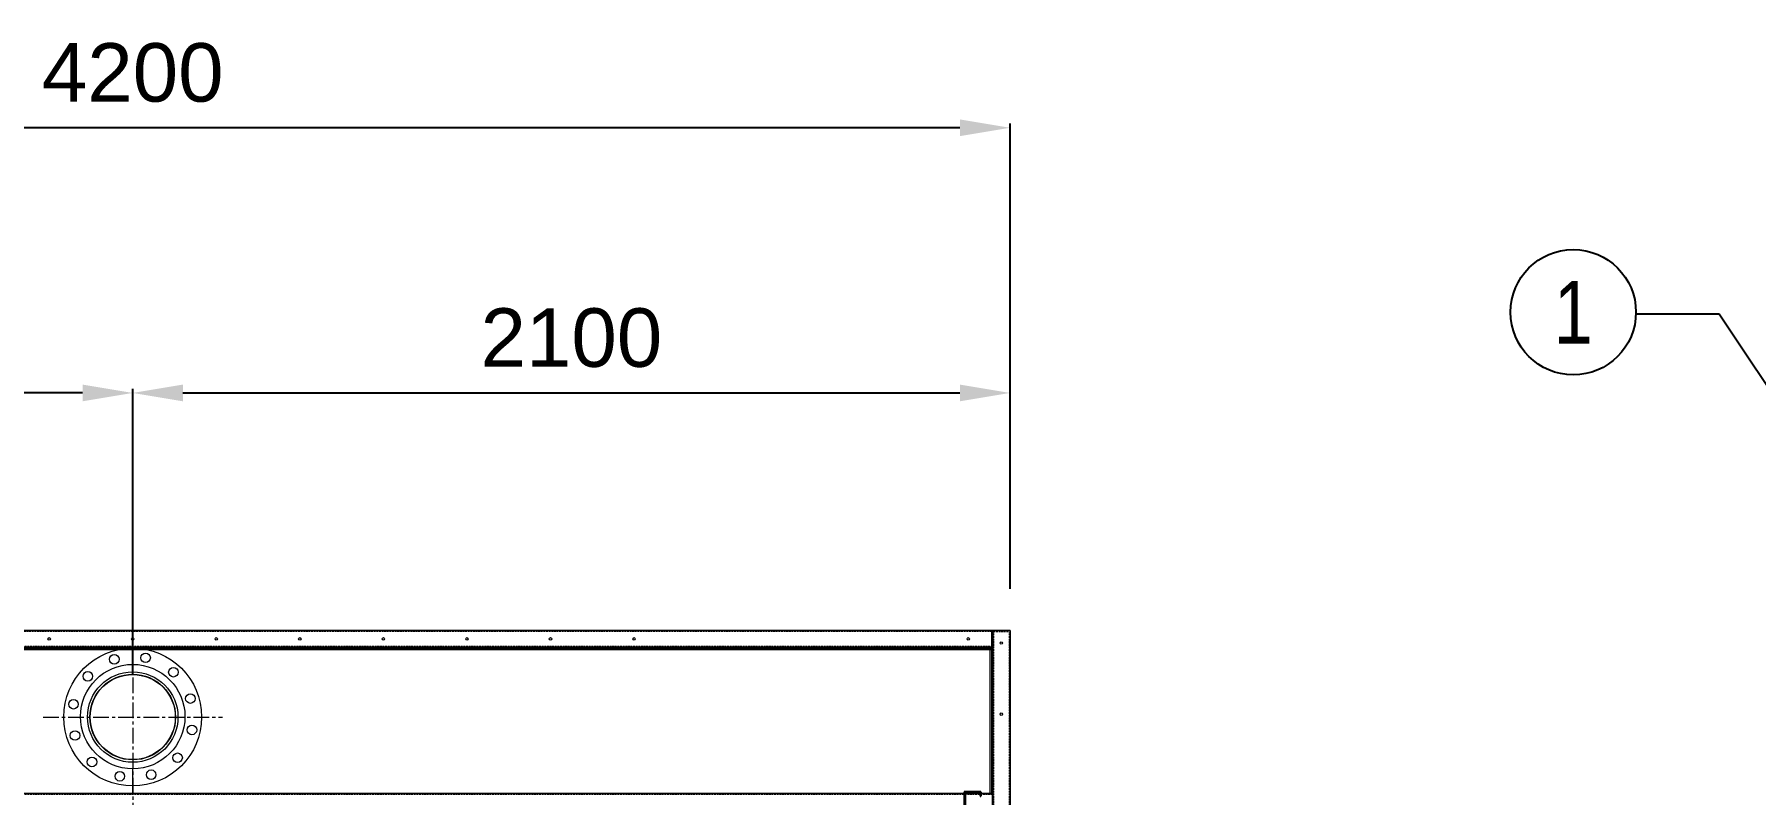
# Model space of a CAD drawing. Header units: millimetres. Extents: x -662642 to 33419, y -141169 to 23423.
# Drawn here: x 6578 to 10698, y 12318 to 14137 of the extents above; entities that cross this region are included whole.
import ezdxf
from ezdxf import colors
from ezdxf.entities.mleader import LeaderData, LeaderLine
from ezdxf.enums import TextEntityAlignment as Align
from ezdxf.math import Vec2, Vec3

# ---------------------------------------------------------------- set-up
doc = ezdxf.new("R2010")
doc.units = ezdxf.units.MM
for name, pattern in [('CENTER', [2, 1.25, -0.25, 0.25, -0.25]), ('HIDDEN', [0.375, 0.25, -0.125]), ('HIDDENX2', [0.75, 0.5, -0.25])]:
    doc.linetypes.add(name, pattern=pattern)
for name, color, linetype in [('center', 1, 'CENTER'), ('HIDD', 2, 'HIDDENX2'), ('냉각탑_dim', 1, 'Continuous'), ('냉각탑_text', 3, 'Continuous')]:
    doc.layers.add(name, color=color, linetype=linetype)
doc.styles.get("Standard").update_dxf_attribs({"font": 'arial.ttf'})
doc.dimstyles.new('1.40', dxfattribs={"dimscale": 20, "dimtxt": 1.5, "dimasz": 1, "dimexe": 0.5, "dimexo": 0.5, "dimgap": 0.5, "dimtad": 1, "dimdec": 0, "dimzin": 0, "dimdsep": 46, "dimtxsty": 'Standard', "dimcen": 0, "dimclrd": 2, "dimclre": 2, "dimclrt": 3, "dimadec": 0, "dimazin": 0, "dimtfac": 1, "dimtdec": 0, "dimtmove": 0, "dimatfit": 0, "dimfxl": 1, "dimtolj": 1, "dimtzin": 0, "dimlwd": -1, "dimlwe": -1, "dimarcsym": 0})

# ---------------------------------------------------------------- blocks, each defined once
blk = doc.blocks.new('*D91')
at = {"color": 2, "transparency": 16777216}
for p, q in [((4713.4, 12810.2), (4713.4, 13288.8)), ((6693.4, 13278.8), (4833.4, 13278.8)), ((6813.4, 12604.2), (6813.4, 13288.8))]:
    blk.add_line(p, q, dxfattribs=at)
for points in [[(4833.4, 13298.8), (4833.4, 13258.8), (4713.4, 13278.8)], [(6693.4, 13298.8), (6693.4, 13258.8), (6813.4, 13278.8)]]:
    blk.add_solid(points, dxfattribs=at)
at = {"layer": 'Defpoints', "color": 0, "transparency": 16777216}
for p in [(4713.4, 13278.8), (4713.4, 12710.2), (6813.4, 12504.2)]:
    blk.add_point(p, dxfattribs=at)
at = {"color": 3, "lineweight": 5, "transparency": 16777216, "insert": (5763.4, 13410.3), "char_height": 140, "attachment_point": 5}
blk.add_mtext('\\A1;2100', dxfattribs=at)
blk = doc.blocks.new('*D92')
at = {"color": 2, "transparency": 16777216}
for p, q in [((6813.4, 12604.2), (6813.4, 13288.8)), ((6933.4, 13278.8), (8793.4, 13278.8)), ((8913.4, 12810.2), (8913.4, 13288.8))]:
    blk.add_line(p, q, dxfattribs=at)
for points in [[(6933.4, 13298.8), (6933.4, 13258.8), (6813.4, 13278.8)], [(8793.4, 13298.8), (8793.4, 13258.8), (8913.4, 13278.8)]]:
    blk.add_solid(points, dxfattribs=at)
at = {"layer": 'Defpoints', "color": 0, "transparency": 16777216}
for p in [(8913.4, 13278.8), (8913.4, 12710.2), (6813.4, 12504.2)]:
    blk.add_point(p, dxfattribs=at)
at = {"color": 3, "lineweight": 5, "transparency": 16777216, "insert": (7863.4, 13410.3), "char_height": 140, "attachment_point": 5}
blk.add_mtext('\\A1;2100', dxfattribs=at)
blk = doc.blocks.new('*D93')
at = {"color": 2, "transparency": 16777216}
for p, q in [((4713.4, 12810.2), (4713.4, 13923.3)), ((8793.4, 13913.3), (4833.4, 13913.3)), ((8913.4, 12810.2), (8913.4, 13923.3))]:
    blk.add_line(p, q, dxfattribs=at)
for points in [[(4833.4, 13933.3), (4833.4, 13893.3), (4713.4, 13913.3)], [(8793.4, 13933.3), (8793.4, 13893.3), (8913.4, 13913.3)]]:
    blk.add_solid(points, dxfattribs=at)
at = {"layer": 'Defpoints', "color": 0, "transparency": 16777216}
for p in [(4713.4, 13913.3), (4713.4, 12710.2), (8913.4, 12710.2)]:
    blk.add_point(p, dxfattribs=at)
at = {"color": 3, "lineweight": 5, "transparency": 16777216, "insert": (6813.4, 14044.8), "char_height": 140, "attachment_point": 5}
blk.add_mtext('\\A1;4200', dxfattribs=at)
blk = doc.blocks.new('435')
for p, q in [((-131382, 21088.8), (-131342, 21088.8)), ((-131382, 21088.8), (-131382, 21078.8)), ((-131380, 21078.8), (-131382, 21078.8)), ((-131380, 21086.8), (-131344, 21086.8)), ((-131380, 21086.8), (-131380, 21078.8)), ((-131344, 21086.8), (-131344, 21040.8)), ((-131342, 21088.8), (-131342, 21038.8)), ((-131342, 21088.8), (-131342, 21038.8)), ((-131382, 21038.8), (-131382, 21050.8)), ((-131382, 21050.8), (-131380, 21050.8)), ((-131342, 21038.8), (-131382, 21038.8)), ((-131380, 21040.8), (-131380, 21050.8)), ((-131344, 21040.8), (-131380, 21040.8))]:
    blk.add_line(p, q)
blk = doc.blocks.new('3')
at = {"color": 7, "lineweight": 20}
for p, q in [((8866, 12710.2), (4760.8, 12710.2)), ((4759.1, 12670.2), (8867.7, 12670.2)), ((4760.8, 12668.2), (8866, 12668.2)), ((4760.8, 12664.8), (8866, 12664.8)), ((8832.8, 12668.6), (6719.4, 12668.6)), ((8871.4, 9615), (8871.4, 12537.2))]:
    blk.add_line(p, q, dxfattribs=at)
at = {"color": 7, "lineweight": 20, "ltscale": 0.014417}
blk.add_line((8869.4, 12672.2), (8869.4, 12706.8), dxfattribs=at)
at = {"color": 7, "lineweight": 20, "ltscale": 0.097167}
blk.add_line((8871.4, 12473.6), (8871.4, 12706.8), dxfattribs=at)
blk.add_line((8871.4, 12473.6), (8871.4, 12706.8), dxfattribs=at)
at = {"color": 7, "lineweight": 20, "ltscale": 0.05}
for p, q in [((6717.4, 12668.2), (6717.4, 12670.2)), ((8831.3, 12668.2), (8831.3, 12670.2))]:
    blk.add_line(p, q, dxfattribs=at)
at = {"color": 7, "lineweight": 20, "ltscale": 0.000833322}
blk.add_line((6719.4, 12670.2), (6719.4, 12668.2), dxfattribs=at)
at = {"color": 7, "lineweight": 20, "ltscale": 0.014833}
blk.add_line((6813.4, 12629.2), (6813.4, 12664.8), dxfattribs=at)
at = {"color": 7, "lineweight": 20, "ltscale": 5.44556e-06}
blk.add_line((7386, 12668.2), (7386, 12668.2), dxfattribs=at)
at = {"color": 7, "lineweight": 20, "ltscale": 9.52936e-06}
blk.add_line((7386, 12668.2), (7386, 12668.2), dxfattribs=at)
at = {"color": 7, "lineweight": 20, "ltscale": 5.46643e-06}
blk.add_line((7394.3, 12668.2), (7394.3, 12668.2), dxfattribs=at)
at = {"color": 7, "lineweight": 20, "ltscale": 9.52935e-06}
blk.add_line((7394.3, 12668.2), (7394.3, 12668.2), dxfattribs=at)
at = {"color": 7, "lineweight": 20, "ltscale": 0.00067235}
blk.add_line((8832.8, 12668.6), (8832.8, 12670.2), dxfattribs=at)
at = {"color": 7, "lineweight": 20, "ltscale": 0.000160787}
blk.add_line((8832.8, 12668.2), (8832.8, 12668.6), dxfattribs=at)
at = {"lineweight": 20}
for p, q in [((8844.7, 12672.2), (8844.7, 12670.2)), ((8871.4, 12320.2), (8871.4, 12280.2))]:
    blk.add_line(p, q, dxfattribs=at)
at = {"color": 7, "lineweight": 20, "ltscale": 1.33962e-05}
blk.add_line((8864.5, 12668.2), (8864.5, 12668.2), dxfattribs=at)
at = {"color": 7, "lineweight": 20, "ltscale": 9.52934e-06}
blk.add_line((8864.5, 12668.2), (8864.5, 12668.2), dxfattribs=at)
at = {"color": 7, "lineweight": 20, "ltscale": 0.000708462}
blk.add_line((8867.7, 12668.2), (8866, 12668.2), dxfattribs=at)
at = {"color": 7, "lineweight": 20, "ltscale": 0.001417}
for q in [(8866, 12668.2), (8869.4, 12664.8)]:
    blk.add_line((8866, 12664.8), q, dxfattribs=at)
at = {"color": 7, "lineweight": 20, "ltscale": 0.000166667}
blk.add_line((8866, 12667.4), (8866.4, 12667.4), dxfattribs=at)
at = {"color": 7, "lineweight": 20, "ltscale": 0.142705}
for p, q in [((8866, 12318.2), (8866, 12664.8)), ((8869.4, 12318.2), (8869.4, 12664.8))]:
    blk.add_line(p, q, dxfattribs=at)
at = {"color": 7, "lineweight": 20, "ltscale": 0.00075}
blk.add_line((8866.4, 12667.4), (8868.2, 12667.4), dxfattribs=at)
at = {"color": 7, "lineweight": 20, "ltscale": 0.000833333}
for p, q in [((8869.4, 12666.5), (8867.4, 12666.5)), ((8869.4, 12664.8), (8867.4, 12664.8))]:
    blk.add_line(p, q, dxfattribs=at)
at = {"color": 7, "lineweight": 20, "ltscale": 0.000708333}
for p, q in [((8867.4, 12666.5), (8867.4, 12664.8)), ((8867.7, 12672.2), (8869.4, 12672.2)), ((8869.4, 12666.5), (8869.4, 12664.8))]:
    blk.add_line(p, q, dxfattribs=at)
at = {"color": 7, "lineweight": 20, "ltscale": 0.000874532}
blk.add_line((8867.7, 12670.3), (8867.7, 12668.2), dxfattribs=at)
at = {"color": 7, "lineweight": 20, "ltscale": 0.00083325}
blk.add_line((8869.7, 12670.2), (8867.7, 12670.2), dxfattribs=at)
at = {"color": 7, "lineweight": 20, "ltscale": 0.000333342}
blk.add_line((8867.7, 12668.2), (8867.7, 12667.4), dxfattribs=at)
at = {"color": 7, "lineweight": 20, "ltscale": 0.000708036}
blk.add_line((8867.7, 12668.2), (8869.4, 12668.2), dxfattribs=at)
at = {"color": 7, "lineweight": 20, "ltscale": 0.000375}
for p, q in [((8868.2, 12666.5), (8868.2, 12667.4)), ((8869.4, 12665.3), (8869.4, 12666.2)), ((8869.4, 12451.1), (8869.4, 12450.2))]:
    blk.add_line(p, q, dxfattribs=at)
at = {"color": 7, "lineweight": 20, "ltscale": 0.000208346}
blk.add_line((8869.4, 12672.2), (8869.9, 12672.2), dxfattribs=at)
at = {"color": 7, "lineweight": 20, "ltscale": 0.001543}
blk.add_line((8869.4, 12666.5), (8869.4, 12670.2), dxfattribs=at)
at = {"color": 7, "lineweight": 20, "ltscale": 1.27636e-06}
blk.add_line((8869.4, 12665.3), (8869.4, 12665.3), dxfattribs=at)
at = {"color": 7, "lineweight": 20, "ltscale": 0.000833337}
blk.add_line((8869.4, 12664.8), (8871.4, 12664.8), dxfattribs=at)
at = {"color": 7, "lineweight": 20, "ltscale": 0.000625612}
blk.add_line((8871.4, 12672.2), (8869.9, 12672.2), dxfattribs=at)
at = {"color": 7, "lineweight": 20, "ltscale": 0.081667}
blk.add_line((8913.4, 12492.2), (8913.4, 12688.2), dxfattribs=at)
at = {"color": 7, "lineweight": 20, "ltscale": 0.000833465}
blk.add_line((8871.4, 12537.2), (8869.4, 12537.2), dxfattribs=at)
at = {"color": 7, "lineweight": 20, "ltscale": 0.024121}
blk.add_line((6813.4, 12321.3), (6813.4, 12379.2), dxfattribs=at)
at = {"color": 7, "lineweight": 20}
for centre, radius in [((6613.4, 12690.2), 3), ((6813.4, 12690.2), 3), ((7013.4, 12690.2), 3), ((7213.4, 12690.2), 3), ((7413.4, 12690.2), 3), ((7613.4, 12690.2), 3), ((7813.4, 12690.2), 3), ((8013.4, 12690.2), 3), ((8813.4, 12690.2), 3), ((6813.4, 12503.2), 165), ((6769.2, 12641.3), 11.5), ((6844.1, 12644.9), 11.5), ((8892.4, 12680.2), 3), ((6813.4, 12504.2), 125), ((6706, 12600.7), 11.5), ((6813.4, 12503.2), 108.2), ((6910.9, 12610.5), 11.5), ((6813.4, 12503.2), 102.5), ((6813.4, 12503.2), 101.8), ((6671.7, 12533.9), 11.5), ((6951.5, 12547.4), 11.5), ((6955.1, 12472.4), 11.5), ((8892.4, 12510.2), 3), ((6675.3, 12459), 11.5), ((6715.9, 12395.8), 11.5), ((6920.7, 12405.7), 11.5), ((6782.6, 12361.5), 11.5), ((6857.6, 12365.1), 11.5)]:
    blk.add_circle(centre, radius, dxfattribs=at)
for centre, start in [((8866, 12673.6), 359.7733), ((8866.5, 12673.6), 359.8044)]:
    blk.add_arc(centre, 3.4, start, 0, dxfattribs=at)
for centre, major_axis, ratio, start_param, end_param in [((8866.6, 12664.7), (-2.8, 0), 0.965926, 3.858864, 4.104144), ((8866, 12456.3), (3.4, 0), 0.087156, 0, 0.006877)]:
    blk.add_ellipse(centre, major_axis=major_axis, ratio=ratio, start_param=start_param, end_param=end_param, dxfattribs=at)
blk.add_open_spline([(8871.4, 12537.2), (8871.4, 12537.3), (8871.3, 12537.4), (8871.3, 12537.5), (8871, 12537.7), (8870.5, 12538), (8870.2, 12538.1), (8869.8, 12538.2), (8869.4, 12538.4)], degree=5, knots=[0, 0, 0, 0, 0, 0, 2.029663, 2.029663, 2.029663, 5.473953, 5.473953, 5.473953, 5.473953, 5.473953, 5.473953], dxfattribs=at)
at = {"layer": 'center', "lineweight": 20}
for p, q in [((8913.4, 12710.2), (4755.4, 12710.2)), ((8871.4, 12710.2), (8871.4, 9110.2)), ((8913.4, 12710.2), (8913.4, 11670.2)), ((8913.4, 12710.2), (8913.4, 9110.2)), ((8871.4, 12670.2), (4755.4, 12670.2)), ((8871.4, 12320.2), (4755.4, 12320.2))]:
    blk.add_line(p, q, dxfattribs=at)
at = {"layer": 'center', "lineweight": 20, "ltscale": 30}
for p, q in [((6813.4, 12717.7), (6813.4, 12288.7)), ((6598.9, 12503.2), (7027.9, 12503.2))]:
    blk.add_line(p, q, dxfattribs=at)
at = {"layer": 'HIDD', "linetype": 'HIDDEN', "lineweight": 20}
for p, q in [((8869.4, 12708.2), (4757.4, 12708.2)), ((8869.4, 12708.2), (8869.4, 12672.2)), ((8873.4, 12708), (8911.4, 12708)), ((8873.4, 12708), (8873.4, 9112.2)), ((8911.4, 12708), (8911.4, 9237.4)), ((8871.4, 12672.2), (4757.4, 12672.2)), ((8871.4, 12318.2), (4757.4, 12318.2))]:
    blk.add_line(p, q, dxfattribs=at)
at = {"lineweight": 20, "xscale": -1}
blk.add_blockref('435', (-122538.4, -8764.6), dxfattribs=at)

msp = doc.modelspace()

# ---------------------------------------------------------------- linework, layer by layer
at = {"layer": '냉각탑_dim', "linetype": 'ByBlock', "lineweight": -3}
msp.add_circle((10261.6, 13471.9), 150, dxfattribs=at)

# ---------------------------------------------------------------- block references
msp.add_blockref('3', (0, 0))

# ---------------------------------------------------------------- texts
at = {"layer": '냉각탑_text', "width": 0.8}
msp.add_text('1', height=150, dxfattribs=at).set_placement((10261.6, 13471.9), align=Align.MIDDLE_CENTER)

# ---------------------------------------------------------------- dimensions: what is measured, and where the dimension line sits
at = {"lineweight": 5}
for base, p1, p2, picture, middle in [((4713.4, 13913.3), (8913.4, 12710.2), (4713.4, 12710.2), '*D93', (6813.4, 14044.8)), ((4713.4, 13278.8), (6813.4, 12504.2), (4713.4, 12710.2), '*D91', (5763.4, 13410.3)), ((8913.4, 13278.8), (6813.4, 12504.2), (8913.4, 12710.2), '*D92', (7863.4, 13410.3))]:
    dim = msp.add_linear_dim(base=base, p1=p1, p2=p2, dimstyle='1.40', override={"dimtxt": 7, "dimasz": 6, "dimexo": 5, "dimgap": 3}, dxfattribs=at)
    dim.commit()
    dim.dimension.update_dxf_attribs({"geometry": picture, "text_midpoint": middle})

# ---------------------------------------------------------------- leaders
at = {"layer": '냉각탑_dim', "lineweight": -3}
ml = msp.add_multileader_mtext('Standard', dxfattribs=at)
ml.set_content('')
ml.set_leader_properties(color=256)
ml.build(insert=Vec2(0, 0))
ml.multileader.update_dxf_attribs({"text_right_attachment_type": 6, "dogleg_length": 5, "arrow_head_size": 199.5, "scale": 30})
ctx = ml.context
ctx.base_point, ctx.scale, ctx.char_height, ctx.arrow_head_size, ctx.landing_gap_size, ctx.plane_origin = Vec3(10411.5, 13467.2), 30, 7.18, 199.5, 3.59, Vec3(11003.4, 13125.5)
ctx.right_attachment, ctx.text_align_type = 6, 2
notes = []
notes.append((ctx, [(0, (1, 1, 0), (10611, 13467.2), (-1, 0), 199.5, [(0, [(11254.6, 12501.5)], 0, [])])]))
ctx.mtext, ml.multileader.dxf.content_type = None, 0
for ctx, leaders in notes:
    for number, flags, end, landing, length, lines in leaders:
        leader = LeaderData()
        leader.index, (leader.has_last_leader_line, leader.has_dogleg_vector, leader.attachment_direction) = number, flags
        leader.last_leader_point, leader.dogleg_vector, leader.dogleg_length = Vec3(end), Vec3(landing), length
        for number, points, colour, breaks in lines:
            line = LeaderLine()
            line.index, line.vertices, line.color, line.breaks = number, Vec3.list(points), colors.encode_raw_color(colour), breaks
            leader.lines.append(line)
        ctx.leaders.append(leader)

doc.saveas('drawing.dxf')
